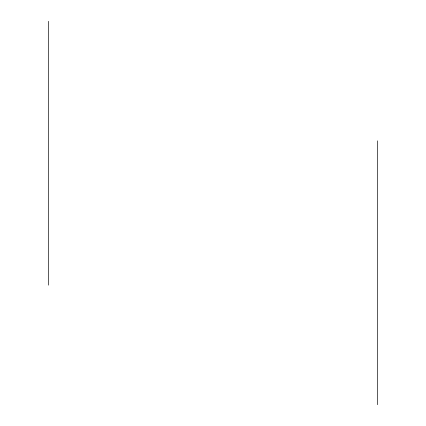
<?xml version="1.0" encoding="UTF-8"?>
<svg xmlns="http://www.w3.org/2000/svg" width="426" height="426" viewBox="0 0 426 426"><rect width="100%" height="100%" fill="white"/><g stroke="black" fill="none" stroke-linecap="round" stroke-linejoin="round"><path stroke-width="0.64" d="M377.463 140.846L377.463 404.7M48.537 21.3L48.537 285.154"/></g></svg>
